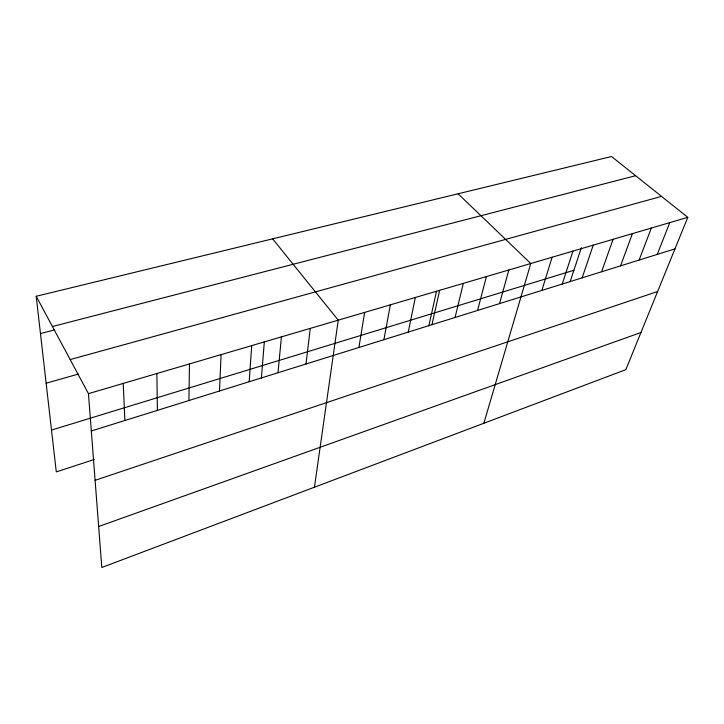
<?xml version="1.0" encoding="UTF-8"?>
<svg xmlns="http://www.w3.org/2000/svg" width="724" height="724" viewBox="0 0 724 724"><rect width="100%" height="100%" fill="white"/><g stroke="black" fill="none" stroke-linecap="round" stroke-linejoin="round"><path stroke-width="1.09" d="M188.91 400.526L189.48 363.937M219.499 390.987L221.073 354.633M249.183 381.72L251.708 345.629M261.364 378.489L264.351 341.447M278.007 372.733L281.419 336.886M306.008 363.991L310.252 328.397M314.433 487.216L338.253 320.162L272.622 238.839M358.896 347.493L364.661 312.397M383.901 339.692L390.345 304.84M408.246 332.099L415.332 297.483M428.843 325.827L436.509 291.211M431.957 324.696L439.649 290.333M455.061 317.492L463.333 283.365M477.578 310.46L486.392 276.577M499.533 303.609L508.863 269.971M483.858 423.259L530.764 263.527L458.084 193.788M541.851 290.414L552.113 257.246M562.24 284.052L572.937 251.119M570.096 281.745L581.372 247.653M582.141 277.835L593.246 245.146M601.581 271.772L613.074 239.309M620.568 265.853L632.423 233.617M639.111 260.061L651.319 228.06M657.247 254.405L669.772 222.63M687.8 217.327L625.826 369.665L101.794 567.489L88.455 393.648L36.2 296.279L611.518 156.511L687.8 217.327L88.455 393.648M98.654 526.529L640.948 332.497M95.106 480.311L657.618 291.528M94.247 459.514L56.282 471.885L36.2 296.279M91.324 430.979L674.967 248.875M51.504 430.065L573.897 270.269M46.146 383.213L78.445 374.046M70.174 359.575L661.519 196.376M40.463 333.574L54.608 329.891M52.436 326.524L635.609 175.715M123.225 383.421L124.872 420.508M156.882 373.521L157.389 410.363"/></g></svg>
